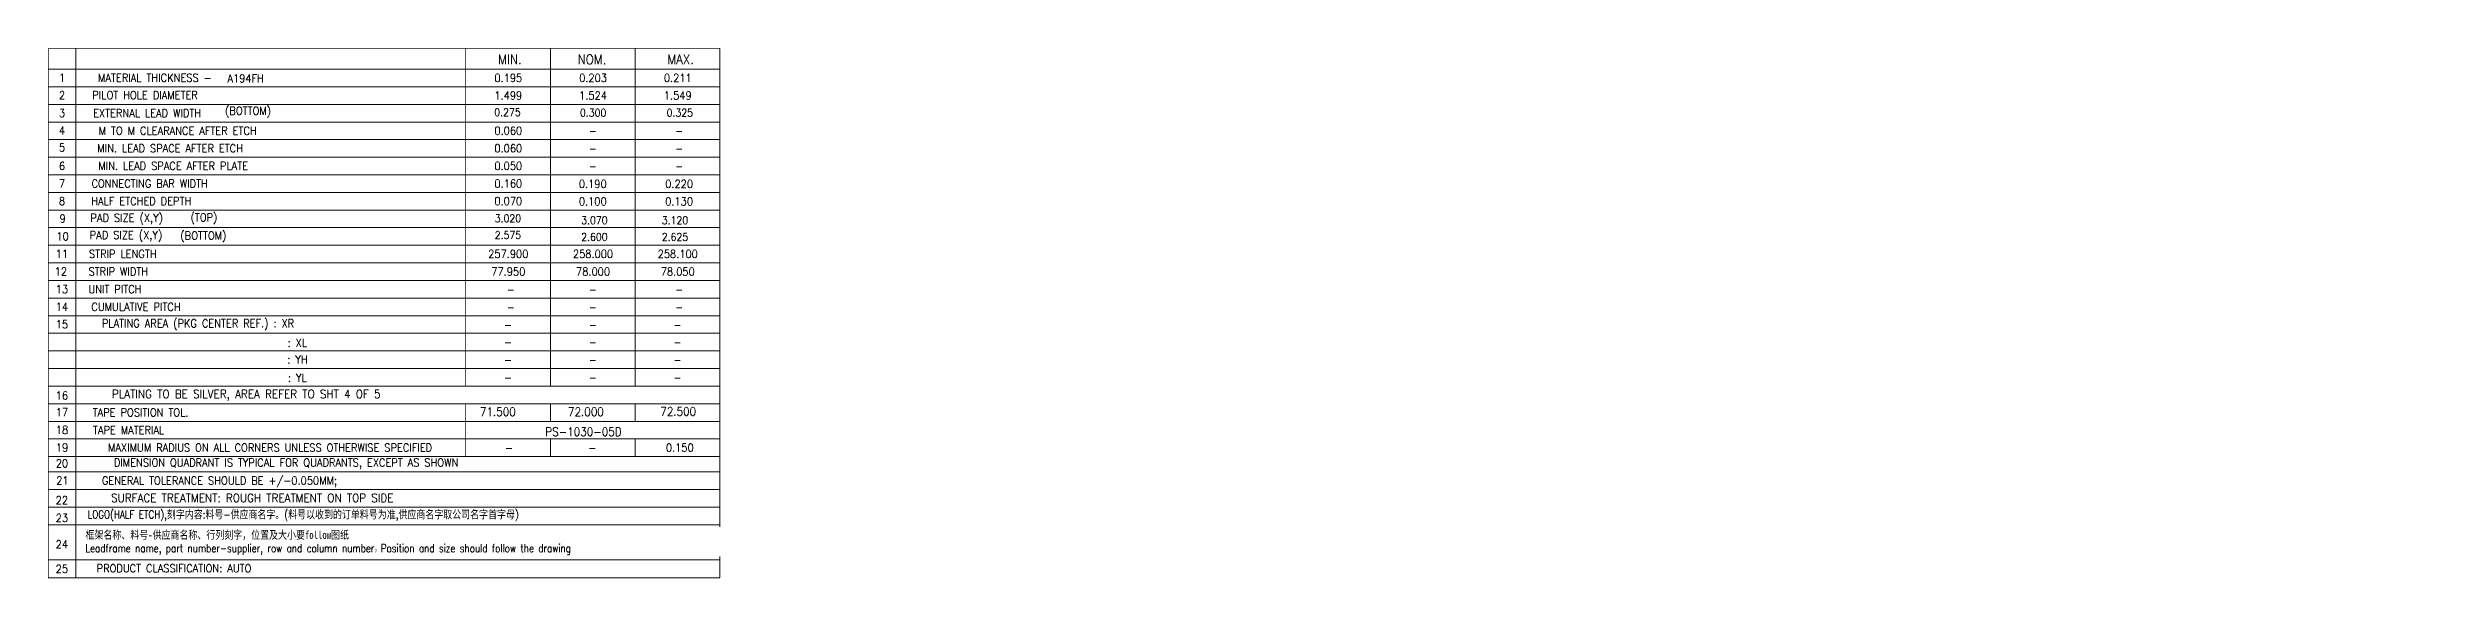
# Model space of a CAD drawing. Header units: millimetres. Extents: x 25.1 to 66.9, y -2.1 to 2.5.
# Drawn here: x 25.15 to 46.01, y -2.13 to 2.48 of the extents above; entities that cross this region are included whole.
import ezdxf
from ezdxf.enums import TextEntityAlignment as Align

# ---------------------------------------------------------------- set-up
doc = ezdxf.new("R2010")
doc.units = ezdxf.units.MM
doc.layers.add('图层1实体', color=7, linetype='Continuous')
doc.layers.add('标注', color=4, linetype='Continuous')
doc.styles.add('ROMANS', font='simplex.shx', dxfattribs={"width": 0.8, "bigfont": 'gbcbig.shx'})

msp = doc.modelspace()

# ---------------------------------------------------------------- linework, layer by layer
at = {"layer": '图层1实体', "color": 3, "lineweight": 0}
for p, q in [((25.153, 2.298), (31.003, 2.298)), ((25.394, 0.151), (25.394, 2.48)), ((25.153, 2.145), (31.003, 2.145)), ((25.153, 1.991), (31.003, 1.991)), ((25.153, 1.838), (31.003, 1.838)), ((25.153, 1.685), (31.003, 1.685)), ((25.153, 1.531), (31.003, 1.531)), ((25.153, 1.378), (31.003, 1.378)), ((25.153, 1.225), (31.003, 1.225)), ((25.153, 1.071), (31.003, 1.071)), ((25.153, 0.918), (31.003, 0.918)), ((25.153, 0.765), (31.003, 0.765)), ((25.153, 0.611), (31.003, 0.611)), ((25.153, 0.458), (31.003, 0.458)), ((25.153, 0.304), (31.003, 0.304)), ((25.153, 0.151), (31.003, 0.151)), ((25.153, 0.151), (31.003, 0.151)), ((25.394, -0.616), (25.394, 0.151)), ((25.153, -0.002), (31.003, -0.002)), ((25.153, -0.156), (31.003, -0.156)), ((25.153, -0.309), (31.003, -0.309)), ((25.153, -0.462), (31.003, -0.462)), ((25.153, -0.616), (31.003, -0.616)), ((25.394, -0.922), (25.394, -0.616)), ((25.153, -0.769), (31.003, -0.769)), ((25.153, -0.922), (31.003, -0.922)), ((25.153, -0.922), (31.003, -0.922)), ((25.394, -1.076), (25.394, -0.922)), ((25.153, -1.076), (31.003, -1.076)), ((25.153, -1.21), (31.003, -1.21)), ((25.153, -1.21), (31.003, -1.21)), ((25.394, -1.21), (25.394, -1.076)), ((25.394, -1.516), (25.394, -1.21)), ((25.153, -1.363), (31.003, -1.363)), ((25.153, -1.516), (31.003, -1.516)), ((25.153, -1.516), (31.003, -1.516)), ((25.394, -2.131), (25.394, -1.516)), ((25.153, -1.67), (31.003, -1.67)), ((25.153, -1.976), (31.003, -1.976))]:
    msp.add_line(p, q, dxfattribs=at)
at = {"layer": '图层1实体', "color": 7, "lineweight": 0}
for p, q in [((25.153, -1.976), (31.003, -1.976)), ((25.153, -1.976), (31.003, -1.976)), ((25.153, -2.131), (31.003, -2.131))]:
    msp.add_line(p, q, dxfattribs=at)
at = {"layer": '图层1实体', "color": 7, "lineweight": 0, "const_width": 0.00697}
for points in [[(25.153, 0.151), (25.153, 2.48)], [(25.153, 2.48), (31.003, 2.48)], [(28.789, 0.151), (28.789, 2.48)], [(29.527, 0.151), (29.527, 2.48)], [(30.265, 0.151), (30.265, 2.48)], [(31.003, 0.151), (31.003, 2.48)], [(25.153, -0.616), (25.153, 0.151)], [(28.789, -0.462), (28.789, 0.151)], [(29.527, -0.462), (29.527, 0.151)], [(30.265, -0.462), (30.265, 0.151)], [(31.003, -0.616), (31.003, 0.151)], [(25.153, -0.922), (25.153, -0.616)], [(28.789, -0.769), (28.789, -0.616)], [(29.527, -0.769), (29.527, -0.616)], [(30.265, -0.769), (30.265, -0.616)], [(31.003, -0.922), (31.003, -0.616)], [(28.789, -0.922), (28.789, -0.769)], [(25.153, -1.076), (25.153, -0.922)], [(28.789, -1.076), (28.789, -0.922)], [(29.527, -1.076), (29.527, -0.922)], [(30.265, -1.076), (30.265, -0.922)], [(31.003, -1.21), (31.003, -0.922)], [(25.153, -1.21), (25.153, -1.076)], [(25.153, -1.516), (25.153, -1.21)], [(31.003, -1.516), (31.003, -1.21)], [(25.153, -2.131), (25.153, -1.516)], [(31.003, -2.131), (31.003, -1.516)]]:
    msp.add_lwpolyline(points, dxfattribs=at)

# ---------------------------------------------------------------- texts
at = {"color": 3, "lineweight": 0, "style": 'ROMANS', "width": 0.9}
msp.add_text('PLATING TO BE SILVER, AREA REFER TO SHT 4 OF 5', height=0.07364, dxfattribs=at).set_placement((26.877, -0.542), align=Align.MIDDLE)
at = {"color": 3, "char_height": 0.06628, "width": 0.24925, "attachment_point": 5, "style": 'ROMANS'}
for s, insert in [('{\\W0.9;0.275}', (29.153, 1.923)), ('{\\W0.9;0.300}', (29.899, 1.919)), ('{\\W0.9;0.325}', (30.654, 1.919))]:
    msp.add_mtext(s, dxfattribs=dict(at, insert=insert))
at = {"color": 1, "char_height": 0.06628, "attachment_point": 5, "style": 'ROMANS'}
for s, insert, width in [('{\\W0.9;3.020}', (29.157, 0.999), 0.24925), ('{\\W0.9;2.575}', (29.157, 0.853), 0.24925), ('{\\W0.9;3.070}', (29.91, 0.982), 0.25565), ('{\\W0.9;2.600}', (29.91, 0.837), 0.24925), ('{\\W0.9;3.120}', (30.612, 0.982), 0.24925), ('{\\W0.9;2.625}', (30.612, 0.837), 0.24286)]:
    msp.add_mtext(s, dxfattribs=dict(at, insert=insert, width=width))
at = {"color": 3, "lineweight": 0, "char_height": 0.07361, "attachment_point": 5, "style": 'ROMANS'}
for s, insert, width in [('{\\W0.9;71.500}', (29.069, -0.686), 0.32653), ('{\\W0.9;PS-1030-05D}', (29.815, -0.86), 0.60337), ('{\\W0.9;72.000}', (29.836, -0.686), 0.35492), ('{\\W0.9;72.500}', (30.64, -0.683), 0.34782)]:
    msp.add_mtext(s, dxfattribs=dict(at, insert=insert, width=width))
at = {"layer": '图层1实体', "color": 3, "lineweight": 0, "style": 'ROMANS', "width": 0.9}
msp.add_text('GENERAL TOLERANCE SHOULD BE +/-0.050MM;', height=0.06971, dxfattribs=at).set_placement((26.644, -1.29), align=Align.MIDDLE)
at = {"layer": '图层1实体', "color": 7, "lineweight": 0, "char_height": 0.08365, "attachment_point": 5, "style": 'ROMANS'}
for s, insert, width in [('{\\W0.9;MIN.}', (29.174, 2.384), 0.20165), ('{\\W0.9;NOM.}', (29.889, 2.383), 0.25811), ('{\\W0.9;MAX.}', (30.661, 2.385), 0.27424)]:
    msp.add_mtext(s, dxfattribs=dict(at, insert=insert, width=width))
at = {"layer": '图层1实体', "color": 3, "lineweight": 0, "style": 'ROMANS'}
for s, insert, char_height, width, attachment_point in [('{\\W0.9;2}', (25.273, 2.071), 0.0697, 0.04705, 5), ('{\\W0.9;1}', (25.273, 2.224), 0.0697, 0.02689, 5), ('{\\W0.9;PILOT HOLE DIAMETER}', (25.996, 2.072), 0.06971, 1.12251, 5), ('{\\W0.9;MATERIAL THICKNESS - }', (26.081, 2.223), 0.06971, 1.23006, 5), ('{\\W0.9;A194FH}', (26.872, 2.218), 0.06971, 0.42346, 5), ('{\\W0.9;0.195}', (29.16, 2.222), 0.06971, 0.24198, 5), ('{\\W0.9;1.499}', (29.16, 2.069), 0.06971, 0.2487, 5), ('{\\W0.9;0.203}', (29.898, 2.222), 0.06971, 0.26214, 5), ('{\\W0.9;1.524}', (29.898, 2.069), 0.06971, 0.24198, 5), ('{\\W0.9;0.211}', (30.636, 2.222), 0.06971, 0.22854, 5), ('{\\W0.9;1.549}', (30.636, 2.069), 0.06971, 0.24198, 5), ('{\\W0.9;3}', (25.273, 1.916), 0.0697, 0.04033, 5), ('{\\W0.9;EXTERNAL LEAD WIDTH}', (26.014, 1.916), 0.06971, 1.20317, 5), ('{\\W0.9;(BOTTOM)}', (26.893, 1.924), 0.06971, 0.46379, 5), ('{\\W0.9;4}', (25.273, 1.763), 0.0697, 0.04705, 5), ('{\\W0.9;M TO M CLEARANCE AFTER ETCH}', (26.28, 1.762), 0.06971, 1.76107, 5), ('{\\W0.9;0.060}', (29.16, 1.762), 0.06971, 0.26887, 5), ('{\\W0.9;-}', (29.896, 1.759), 0.0697, 0.04033, 5), ('{\\W0.9;-}', (30.648, 1.759), 0.0697, 0.04033, 5), ('{\\W0.9;5}', (25.273, 1.617), 0.0697, 0.04033, 5), ('{\\W0.9;6}', (25.273, 1.455), 0.0697, 0.04705, 5), ('{\\W0.9;MIN. LEAD SPACE AFTER ETCH}', (26.214, 1.609), 0.06971, 1.59303, 5), ('{\\W0.9;MIN. LEAD SPACE AFTER PLATE}', (26.241, 1.456), 0.06971, 1.65352, 5), ('{\\W0.9;0.060}', (29.16, 1.609), 0.06971, 0.26887, 5), ('{\\W0.9;0.050}', (29.16, 1.456), 0.06971, 0.26214, 5), ('{\\W0.9;-}', (29.896, 1.606), 0.0697, 0.04033, 5), ('{\\W0.9;-}', (30.648, 1.606), 0.0697, 0.04033, 5), ('{\\W0.9;7}', (25.273, 1.303), 0.0697, 0.04705, 5), ('{\\W0.9;CONNECTING BAR WIDTH}', (26.036, 1.302), 0.06971, 1.25694, 5), ('{\\W0.9;0.160}', (29.16, 1.302), 0.06971, 0.24198, 5), ('{\\W0.9;0.190}', (29.896, 1.299), 0.06971, 0.2487, 5), ('{\\W0.9;-}', (29.896, 1.452), 0.0697, 0.04033, 5), ('{\\W0.9;0.220}', (30.648, 1.299), 0.06971, 0.26214, 5), ('{\\W0.9;-}', (30.648, 1.452), 0.0697, 0.04033, 5), ('{\\W0.9;8}', (25.273, 1.15), 0.0697, 0.04705, 5), ('{\\W0.9;PAD SIZE (X,Y)}', (25.836, 0.992), 0.06971, 0.76627, 5), ('{\\W0.9;HALF ETCHED DEPTH}', (25.963, 1.149), 0.06971, 1.07546, 5), ('{\\W0.9;(TOP)}', (26.509, 0.996), 0.06971, 0.2487, 5), ('{\\W0.9;0.070}', (29.16, 1.149), 0.06971, 0.26887, 5), ('{\\W0.9;0.100}', (29.896, 1.146), 0.06971, 0.2487, 5), ('{\\W0.9;0.130}', (30.648, 1.146), 0.06971, 0.24198, 5), ('{\\W0.9;10}', (25.278, 0.842), 0.0697, 0.0941, 5), ('{\\W0.9;9}', (25.278, 0.997), 0.0697, 0.04705, 5), ('{\\W0.9;PAD SIZE (X,Y)}', (25.83, 0.842), 0.06971, 0.76627, 5), ('{\\W0.9;(BOTTOM)}', (26.504, 0.837), 0.06971, 0.46379, 5), ('{\\W0.9;11}', (25.272, 0.69), 0.0697, 0.07394, 5), ('{\\W0.9;STRIP LENGTH}', (25.802, 0.689), 0.06971, 0.71921, 5), ('{\\W0.9;257.900}', (29.16, 0.689), 0.06971, 0.39658, 5), ('{\\W0.9;258.000}', (29.898, 0.689), 0.06971, 0.39658, 5), ('{\\W0.9;258.100}', (30.636, 0.689), 0.06971, 0.37641, 5), ('{\\W0.9;12}', (25.262, 0.536), 0.0697, 0.0941, 5), ('{\\W0.9;STRIP WIDTH}', (25.763, 0.536), 0.06971, 0.652, 5), ('{\\W0.9;77.950}', (29.16, 0.535), 0.06971, 0.32936, 5), ('{\\W0.9;78.000}', (29.898, 0.535), 0.06971, 0.33608, 5), ('{\\W0.9;78.050}', (30.636, 0.535), 0.06971, 0.32936, 5), ('{\\W0.9;13}', (25.272, 0.382), 0.0697, 0.08738, 5), ('{\\W0.9;14}', (25.272, 0.229), 0.0697, 0.0941, 5), ('{\\W0.9;UNIT PITCH}', (25.734, 0.382), 0.06971, 0.55117, 5), ('{\\W0.9;CUMULATIVE PITCH}', (25.917, 0.228), 0.06971, 0.96119, 5), ('{\\W0.9;-}', (29.182, 0.379), 0.0697, 0.04033, 5), ('{\\W0.9;-}', (29.182, 0.225), 0.0697, 0.04033, 5), ('{\\W0.9;-}', (29.896, 0.379), 0.0697, 0.04033, 5), ('{\\W0.9;-}', (29.896, 0.225), 0.0697, 0.04033, 5), ('{\\W0.9;-}', (30.648, 0.379), 0.0697, 0.04033, 5), ('{\\W0.9;-}', (30.648, 0.225), 0.0697, 0.04033, 5), ('{\\W0.9;15}', (25.272, 0.076), 0.0697, 0.0941, 5), ('{\\W0.9;PLATING AREA (PKG CENTER REF.) : XR}', (26.457, 0.073), 0.06971, 2.07698, 5), ('{\\W0.9;-}', (29.158, 0.072), 0.0697, 0.04033, 5), ('{\\W0.9;-}', (29.896, 0.072), 0.0697, 0.04033, 5), ('{\\W0.9;-}', (30.634, 0.072), 0.0697, 0.04033, 5), ('{\\W0.9;: YH}', (27.323, -0.23), 0.06971, 0.33015, 5), ('{\\W0.9;: XL}', (27.323, -0.086), 0.06971, 0.4873, 5), ('{\\W0.9;-}', (29.158, -0.081), 0.0697, 0.04033, 5), ('{\\W0.9;-}', (29.896, -0.081), 0.0697, 0.04033, 5), ('{\\W0.9;-}', (30.634, -0.081), 0.0697, 0.04033, 5), ('{\\W0.9;: YL}', (27.323, -0.389), 0.06971, 0.35226, 5), ('{\\W0.9;-}', (29.158, -0.235), 0.0697, 0.04033, 5), ('{\\W0.9;-}', (29.158, -0.388), 0.0697, 0.04033, 5), ('{\\W0.9;-}', (29.896, -0.235), 0.0697, 0.04033, 5), ('{\\W0.9;-}', (29.896, -0.388), 0.0697, 0.04033, 5), ('{\\W0.9;-}', (30.634, -0.235), 0.0697, 0.04033, 5), ('{\\W0.9;-}', (30.634, -0.388), 0.0697, 0.04033, 5), ('{\\W0.9;16}', (25.272, -0.544), 0.0697, 0.0941, 5), ('{\\W0.9;17}', (25.272, -0.69), 0.0697, 0.0941, 5), ('{\\W0.9;18}', (25.273, -0.843), 0.0697, 0.11427, 5), ('{\\W0.9;TAPE POSITION TOL.}', (25.957, -0.691), 0.06971, 1.02169, 5), ('{\\W0.9;TAPE MATERIAL}', (25.853, -0.845), 0.06971, 0.8066, 5), ('{\\W0.9;19}', (25.273, -0.997), 0.0697, 0.11427, 5), ('{\\W0.9;MAXIMUM RADIUS ON ALL CORNERS UNLESS OTHERWISE SPECIFIED}', (27.085, -0.998), 0.06971, 3.47508, 5), ('{\\W0.9;-}', (29.166, -1.001), 0.0697, 0.04033, 5), ('{\\W0.9;-}', (29.892, -1.001), 0.0697, 0.04033, 5), ('{\\W0.9;0.150}', (30.654, -0.998), 0.06971, 0.24198, 5), ('{\\W0.9;20}', (25.272, -1.135), 0.0697, 0.10082, 5), ('{\\W0.9;21}', (25.276, -1.284, -0.055), 0.0697, 0.10755, 5), ('{\\W0.9;DIMENSION QUADRANT IS TYPICAL FOR QUADRANTS, EXCEPT AS SHOWN}', (27.224, -1.139), 0.06971, 3.791, 5), ('{\\W0.9;22}', (25.271, -1.456, -0.055), 0.0697, 0.10755, 5), ('{\\W0.9;23}', (25.271, -1.61, -0.055), 0.0697, 0.10755, 5), (' LOGO(HALF ETCH),{\\fSimSun|b0|i0|c134|p2;刻字内容}:{\\fSimSun|b0|i0|c134|p2;料号}-{\\fSimSun|b0|i0|c134|p2;供应商名字。}({\\fSimSun|b0|i0|c134|p2;料号以收到的订单料号为准},{\\fSimSun|b0|i0|c134|p2;供应商名字取公司名字首字母})', (25.457, -1.545, -0.005), 0.069706, 41.3646, 1), ('{\\W0.9;24}', (25.271, -1.84, -0.055), 0.0697, 0.10755, 5), ('{\\W0.9;25}', (25.271, -2.054, -0.055), 0.0697, 0.10755, 5)]:
    msp.add_mtext(s, dxfattribs=dict(at, insert=insert, char_height=char_height, width=width, attachment_point=attachment_point))
at = {"layer": '标注', "color": 3, "lineweight": 0, "style": 'ROMANS', "width": 0.9}
msp.add_text('SURFACE TREATMENT: ROUGH TREATMENT ON TOP SIDE', height=0.07364, dxfattribs=at).set_placement((26.93, -1.436), align=Align.MIDDLE)

# ---------------------------------------------------------------- next in the draw order: texts
at = {"layer": '图层1实体', "color": 3, "lineweight": 0, "insert": (25.477, -1.723, 0.025), "char_height": 0.069706, "width": 41.3646, "attachment_point": 1, "style": 'ROMANS', "bg_fill": 2}
msp.add_mtext('{\\fSimSun|b0|i0|c134|p0;框架名称、料号-供应商名称、行列刻字，位置及大小要follow图纸}^JLeadframe name, part number-supplier, row and column number，Position and size should follow the drawing', dxfattribs=at)

# ---------------------------------------------------------------- next in the draw order: texts
at = {"layer": '图层1实体', "color": 3, "lineweight": 0, "style": 'ROMANS', "width": 0.9}
msp.add_text('PRODUCT CLASSIFICATION: AUTO', height=0.06971, dxfattribs=at).set_placement((26.248, -2.049, 0.183), align=Align.MIDDLE)

doc.saveas('drawing.dxf')
